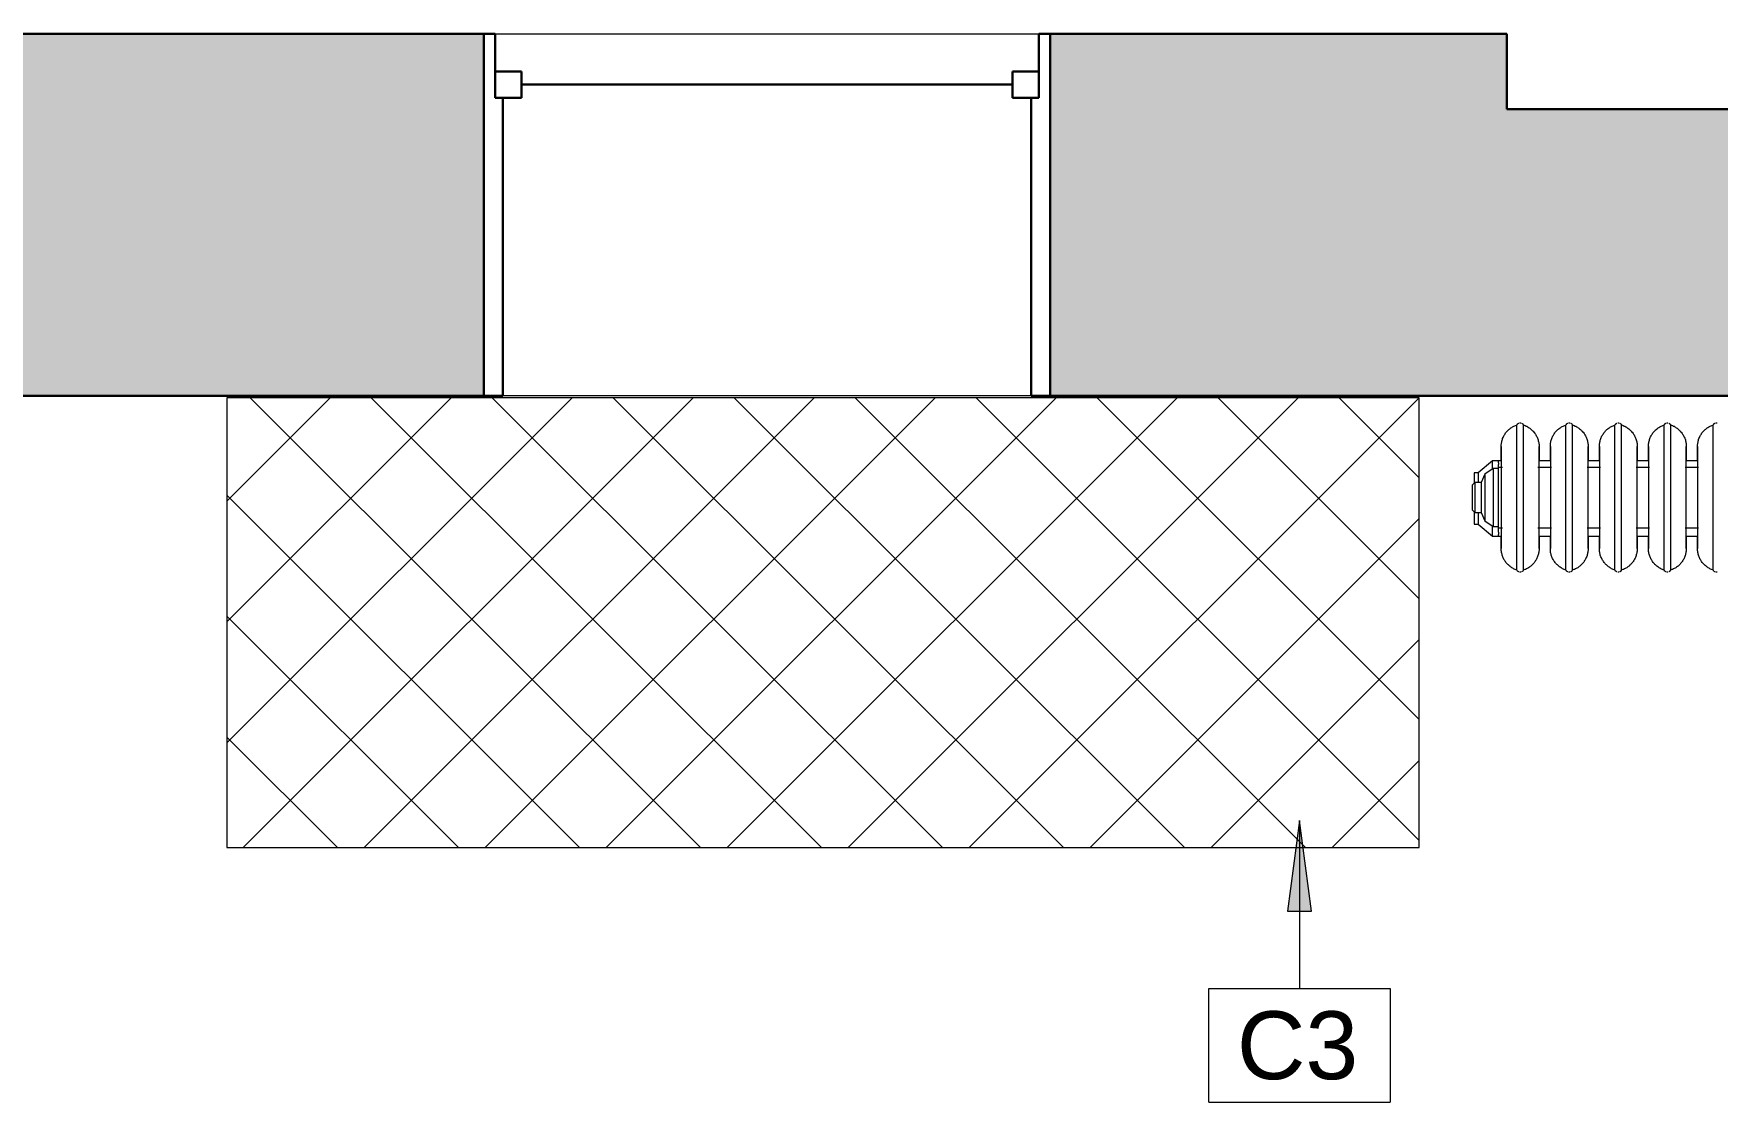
# Model space of a CAD drawing. Header units: inches. Extents: x -1176 to 1474, y -2632 to 978.
# Drawn here: x -969.6 to -858.1, y 743 to 813.9 of the extents above; entities that cross this region are included whole.
import ezdxf

# ---------------------------------------------------------------- set-up
doc = ezdxf.new("R2010")
doc.units = ezdxf.units.IN
doc.header["$MEASUREMENT"] = 0
for name, color, linetype, lineweight in [('A-ANNO-KEYN', 231, 'Continuous', 9), ('A-GENM', 13, 'Continuous', 18), ('A-GLAZ', 151, 'Continuous', 18), ('A-WALL', 113, 'Continuous', 18), ('A-WALL-PATT', 111, 'Continuous', 18), ('Q-CASE', 31, 'Continuous', 9)]:
    doc.layers.add(name, color=color, linetype=linetype, lineweight=lineweight)
doc.styles.add('Arial', font='arial.ttf', dxfattribs={"height": 4.5})

# ---------------------------------------------------------------- blocks, each defined once
blk = doc.blocks.new('Double Hung - side window 4_ X 4_6_-6972798-3rd Floor Construction')
at = {"layer": 'A-GLAZ', "color": 8, "lineweight": 30}
for p, q in [((-18.75, 12), (-18, 12)), ((-18, 7.75), (-18, 12)), ((18, 7.75), (18, 12)), ((18.75, 12), (18, 12)), ((-18, 9.5), (-18, 7.75)), ((-18, 9.5), (-16.25, 9.5)), ((-16.25, 9.5), (-16.25, 7.75)), ((16.25, 9.5), (16.25, 7.75)), ((18, 9.5), (16.25, 9.5)), ((18, 9.5), (18, 7.75)), ((-16.25, 8.625), (16.25, 8.625)), ((-18, 7.75), (-16.25, 7.75)), ((-18, 7.75), (-17.5, 7.75)), ((-17.5, -12), (-17.5, 7.75)), ((18, 7.75), (16.25, 7.75)), ((17.5, 7.75), (18, 7.75)), ((17.5, 7.75), (17.5, -12)), ((-17.5, -12), (-18.75, -12)), ((17.5, -12), (18.75, -12))]:
    blk.add_line(p, q, dxfattribs=at)
blk = doc.blocks.new('Desk68 - Desk-7130907-3rd Floor Construction')
at = {"layer": 'Q-CASE'}
h = blk.add_hatch(dxfattribs=at)
h.set_pattern_fill('FP_19', color=256, style=0, pattern_type=2)
h.set_pattern_definition([(45, (3162.005, -338.728), (-4.006467, 4.006467), []), (135, (3162.005, -338.728), (-4.006467, -4.006467), [])])
h.paths.add_polyline_path([(2284.15, 421.2), (2284.15, 451.01), (2205.18, 451.01), (2205.18, 421.2), (2251.19, 421.2)], flags=0)
for p, q in [((2284.15, 451.01), (2205.18, 451.01)), ((2205.18, 451.01), (2205.18, 421.2)), ((2284.15, 421.2), (2284.15, 451.01)), ((2205.18, 421.2), (2284.15, 421.2))]:
    blk.add_line(p, q, dxfattribs=at)
blk = doc.blocks.new('Cast_Iron_Radiator_8182 - Cast_Iron_Radiator_8182-V35-3rd Floor Construction')
at = {"layer": 'A-GENM', "lineweight": 9}
for p, q in [((-5.94, 4.85), (-5.97, 4.81)), ((-5.97, 1), (-5.97, 4.81)), ((-5.75, 4.93), (-5.79, 4.93)), ((-5.71, 4.93), (-5.75, 4.93)), ((-5.53, 4.81), (-5.56, 4.85)), ((-5.53, 1), (-5.53, 4.81)), ((-2.69, 4.85), (-2.72, 4.81)), ((-2.72, 1), (-2.72, 4.81)), ((-2.5, 4.93), (-2.54, 4.93)), ((-2.46, 4.93), (-2.5, 4.93)), ((-2.28, 4.81), (-2.31, 4.85)), ((-2.28, 1), (-2.28, 4.81)), ((0.56, 4.85), (0.53, 4.81)), ((0.53, 1), (0.53, 4.81)), ((0.75, 4.93), (0.71, 4.93)), ((0.79, 4.93), (0.75, 4.93)), ((0.97, 4.81), (0.94, 4.85)), ((0.97, 1), (0.97, 4.81)), ((3.81, 4.85), (3.78, 4.81)), ((3.78, 1), (3.78, 4.81)), ((4, 4.93), (3.96, 4.93)), ((4.04, 4.93), (4, 4.93)), ((4.22, 4.81), (4.19, 4.85)), ((4.22, 1), (4.22, 4.81)), ((7.06, 4.85), (7.03, 4.81)), ((7.03, 1), (7.03, 4.81)), ((7.25, 4.93), (7.21, 4.93)), ((7.29, 4.93), (7.25, 4.93)), ((-7.58, 2.44), (-8.54, 1.63)), ((-7.18, 2.44), (-7.58, 2.44)), ((-7.58, 1.94), (-7.58, 2.44)), ((-7, 2.44), (-7.18, 2.44)), ((-7.18, 2.29), (-7.18, 2.44)), ((-7.18, 2.3), (-7.18, 2.19)), ((-3.75, 2.44), (-4.5, 2.44)), ((-0.5, 2.44), (-1.25, 2.44)), ((2.75, 2.44), (2, 2.44)), ((6, 2.44), (5.25, 2.44)), ((-8.54, 1.63), (-8.79, 1.63)), ((-8.79, 1.63), (-8.79, 0.98)), ((-8.54, 1.63), (-8.54, 1.03)), ((-8.09, 1.55), (-8.33, 0.99)), ((-7.54, 1.93), (-8.09, 1.55)), ((-8.09, 1.55), (-8.09, -1.55)), ((-7.18, 1.93), (-7.54, 1.93)), ((-7.54, 1.93), (-7.54, -1.93)), ((-7.18, 2.01), (-7.18, 2.19)), ((-6.93, 2), (-7.18, 2)), ((-7.18, -2), (-7.18, 2)), ((-3.68, 2), (-4.57, 2)), ((-0.43, 2), (-1.32, 2)), ((2.82, 2), (1.93, 2)), ((6.07, 2), (5.18, 2)), ((-8.75, 0.99), (-8.93, 0.82)), ((-8.93, 0.82), (-8.93, -0.82)), ((-8.33, 0.99), (-8.75, 0.99)), ((-8.75, 0.99), (-8.75, -0.99)), ((-8.33, 0.99), (-8.33, -0.99)), ((-7, 1), (-7, -1)), ((-5.97, -1), (-5.97, 1)), ((-5.53, -1), (-5.53, 1)), ((-4.5, -1), (-4.5, 1)), ((-3.75, 1), (-3.75, -1)), ((-2.72, -1), (-2.72, 1)), ((-2.28, -1), (-2.28, 1)), ((-1.25, -1), (-1.25, 1)), ((-0.5, 1), (-0.5, -1)), ((0.53, -1), (0.53, 1)), ((0.97, -1), (0.97, 1)), ((2, -1), (2, 1)), ((2.75, 1), (2.75, -1)), ((3.78, -1), (3.78, 1)), ((4.22, -1), (4.22, 1)), ((5.25, -1), (5.25, 1)), ((6, 1), (6, -1)), ((7.03, -1), (7.03, 1)), ((-8.93, -0.82), (-8.75, -0.99)), ((-8.79, -0.96), (-8.79, -1.77)), ((-8.75, -0.99), (-8.33, -0.99)), ((-8.54, -1.01), (-8.54, -1.77)), ((-8.33, -0.99), (-8.09, -1.55)), ((-5.97, -4.81), (-5.97, -1)), ((-5.53, -4.81), (-5.53, -1)), ((-2.72, -4.81), (-2.72, -1)), ((-2.28, -4.81), (-2.28, -1)), ((0.53, -4.81), (0.53, -1)), ((0.97, -4.81), (0.97, -1)), ((3.78, -4.81), (3.78, -1)), ((4.22, -4.81), (4.22, -1)), ((7.03, -4.81), (7.03, -1)), ((-8.79, -1.77), (-8.54, -1.77)), ((-8.54, -1.77), (-7.58, -2.57)), ((-8.09, -1.55), (-7.54, -1.93)), ((-7.58, -2.57), (-7.58, -1.92)), ((-7.54, -1.93), (-7.18, -1.93)), ((-7.18, -2), (-6.93, -2)), ((-7.18, -2.29), (-7.18, -2.02)), ((-4.57, -2), (-3.68, -2)), ((-1.32, -2), (-0.43, -2)), ((1.93, -2), (2.82, -2)), ((5.18, -2), (6.07, -2)), ((-7.58, -2.57), (-7.18, -2.57)), ((-7.18, -2.3), (-7.18, -2.45)), ((-7.18, -2.55), (-7.18, -2.44)), ((-7.18, -2.56), (-7.18, -2.57)), ((-7.18, -2.56), (-7, -2.56)), ((-4.5, -2.56), (-3.75, -2.56)), ((-1.25, -2.56), (-0.5, -2.56)), ((2, -2.56), (2.75, -2.56)), ((5.25, -2.56), (6, -2.56)), ((-5.97, -4.81), (-5.94, -4.85)), ((-5.79, -4.93), (-5.75, -4.93)), ((-5.75, -4.93), (-5.71, -4.93)), ((-5.56, -4.85), (-5.53, -4.81)), ((-2.72, -4.81), (-2.69, -4.85)), ((-2.54, -4.93), (-2.5, -4.93)), ((-2.5, -4.93), (-2.46, -4.93)), ((-2.31, -4.85), (-2.28, -4.81)), ((0.53, -4.81), (0.56, -4.85)), ((0.71, -4.93), (0.75, -4.93)), ((0.75, -4.93), (0.79, -4.93)), ((0.94, -4.85), (0.97, -4.81)), ((3.78, -4.81), (3.81, -4.85)), ((3.96, -4.93), (4, -4.93)), ((4, -4.93), (4.04, -4.93)), ((4.19, -4.85), (4.22, -4.81)), ((7.03, -4.81), (7.06, -4.85)), ((7.21, -4.93), (7.25, -4.93)), ((7.25, -4.93), (7.29, -4.93))]:
    blk.add_line(p, q, dxfattribs=at)
at = {"layer": 'A-GENM', "lineweight": 9, "flags": 128}
for points in [[(-7, 3.52), (-6.99, 3.56), (-6.98, 3.62), (-6.97, 3.68), (-6.96, 3.74), (-6.94, 3.8), (-6.93, 3.85), (-6.91, 3.91), (-6.88, 3.97), (-6.86, 4.02), (-6.83, 4.08), (-6.8, 4.13), (-6.77, 4.18), (-6.74, 4.23), (-6.71, 4.28), (-6.67, 4.33), (-6.63, 4.37), (-6.59, 4.42), (-6.55, 4.46), (-6.5, 4.5), (-6.46, 4.54), (-6.41, 4.58), (-6.36, 4.61), (-6.31, 4.65), (-6.26, 4.68), (-6.21, 4.71), (-6.16, 4.73), (-6.1, 4.76), (-6.05, 4.78), (-5.99, 4.8)], [(-5.94, 4.85), (-5.94, 4.85), (-5.93, 4.86), (-5.93, 4.87), (-5.92, 4.87), (-5.92, 4.88)], [(-5.91, 4.89), (-5.9, 4.89), (-5.9, 4.9), (-5.89, 4.9), (-5.88, 4.9)], [(-5.87, 4.91), (-5.87, 4.92), (-5.86, 4.92), (-5.85, 4.92), (-5.84, 4.92), (-5.84, 4.93)], [(-5.66, 4.93), (-5.65, 4.92), (-5.65, 4.92), (-5.64, 4.92), (-5.63, 4.91), (-5.63, 4.91)], [(-5.61, 4.9), (-5.61, 4.9), (-5.6, 4.9), (-5.6, 4.89), (-5.59, 4.89)], [(-5.58, 4.88), (-5.57, 4.87), (-5.57, 4.87), (-5.57, 4.86), (-5.56, 4.85), (-5.56, 4.85)], [(-5.53, 4.81), (-5.48, 4.79), (-5.42, 4.77), (-5.36, 4.74), (-5.31, 4.72), (-5.26, 4.69), (-5.21, 4.66), (-5.16, 4.62), (-5.11, 4.59), (-5.06, 4.55), (-5.01, 4.51), (-4.97, 4.47), (-4.93, 4.43), (-4.89, 4.39), (-4.85, 4.34), (-4.81, 4.3), (-4.77, 4.25), (-4.74, 4.2), (-4.71, 4.15), (-4.68, 4.1), (-4.65, 4.04), (-4.63, 3.99), (-4.6, 3.93), (-4.58, 3.88), (-4.56, 3.82), (-4.55, 3.76), (-4.53, 3.7), (-4.52, 3.64), (-4.51, 3.58), (-4.5, 3.52)], [(-3.75, 3.52), (-3.74, 3.56), (-3.73, 3.62), (-3.72, 3.68), (-3.71, 3.74), (-3.69, 3.8), (-3.68, 3.85), (-3.66, 3.91), (-3.63, 3.97), (-3.61, 4.02), (-3.58, 4.08), (-3.55, 4.13), (-3.52, 4.18), (-3.49, 4.23), (-3.46, 4.28), (-3.42, 4.33), (-3.38, 4.37), (-3.34, 4.42), (-3.3, 4.46), (-3.25, 4.5), (-3.21, 4.54), (-3.16, 4.58), (-3.11, 4.61), (-3.06, 4.65), (-3.01, 4.68), (-2.96, 4.71), (-2.91, 4.73), (-2.85, 4.76), (-2.8, 4.78), (-2.74, 4.8)], [(-2.69, 4.85), (-2.69, 4.85), (-2.68, 4.86), (-2.68, 4.87), (-2.67, 4.87), (-2.67, 4.88)], [(-2.66, 4.89), (-2.65, 4.89), (-2.65, 4.9), (-2.64, 4.9), (-2.63, 4.9)], [(-2.62, 4.91), (-2.62, 4.92), (-2.61, 4.92), (-2.6, 4.92), (-2.59, 4.92), (-2.59, 4.93)], [(-2.41, 4.93), (-2.4, 4.92), (-2.4, 4.92), (-2.39, 4.92), (-2.38, 4.91), (-2.38, 4.91)], [(-2.36, 4.9), (-2.36, 4.9), (-2.35, 4.9), (-2.35, 4.89), (-2.34, 4.89)], [(-2.33, 4.88), (-2.32, 4.87), (-2.32, 4.87), (-2.32, 4.86), (-2.31, 4.85), (-2.31, 4.85)], [(-2.28, 4.81), (-2.23, 4.79), (-2.17, 4.77), (-2.11, 4.74), (-2.06, 4.72), (-2.01, 4.69), (-1.96, 4.66), (-1.91, 4.62), (-1.86, 4.59), (-1.81, 4.55), (-1.76, 4.51), (-1.72, 4.47), (-1.68, 4.43), (-1.64, 4.39), (-1.6, 4.34), (-1.56, 4.3), (-1.52, 4.25), (-1.49, 4.2), (-1.46, 4.15), (-1.43, 4.1), (-1.4, 4.04), (-1.38, 3.99), (-1.35, 3.93), (-1.33, 3.88), (-1.31, 3.82), (-1.3, 3.76), (-1.28, 3.7), (-1.27, 3.64), (-1.26, 3.58), (-1.25, 3.52)], [(-0.5, 3.52), (-0.49, 3.56), (-0.48, 3.62), (-0.47, 3.68), (-0.46, 3.74), (-0.44, 3.8), (-0.43, 3.85), (-0.41, 3.91), (-0.38, 3.97), (-0.36, 4.02), (-0.33, 4.08), (-0.3, 4.13), (-0.27, 4.18), (-0.24, 4.23), (-0.21, 4.28), (-0.17, 4.33), (-0.13, 4.37), (-0.09, 4.42), (-0.05, 4.46), (0, 4.5), (0.04, 4.54), (0.09, 4.58), (0.14, 4.61), (0.19, 4.65), (0.24, 4.68), (0.29, 4.71), (0.34, 4.73), (0.4, 4.76), (0.45, 4.78), (0.51, 4.8)], [(0.56, 4.85), (0.56, 4.85), (0.57, 4.86), (0.57, 4.87), (0.58, 4.87), (0.58, 4.88)], [(0.59, 4.89), (0.6, 4.89), (0.6, 4.9), (0.61, 4.9), (0.62, 4.9)], [(0.63, 4.91), (0.63, 4.92), (0.64, 4.92), (0.65, 4.92), (0.66, 4.92), (0.66, 4.93)], [(0.84, 4.93), (0.85, 4.92), (0.85, 4.92), (0.86, 4.92), (0.87, 4.91), (0.87, 4.91)], [(0.89, 4.9), (0.89, 4.9), (0.9, 4.9), (0.9, 4.89), (0.91, 4.89)], [(0.92, 4.88), (0.93, 4.87), (0.93, 4.87), (0.93, 4.86), (0.94, 4.85), (0.94, 4.85)], [(0.97, 4.81), (1.02, 4.79), (1.08, 4.77), (1.14, 4.74), (1.19, 4.72), (1.24, 4.69), (1.29, 4.66), (1.34, 4.62), (1.39, 4.59), (1.44, 4.55), (1.49, 4.51), (1.53, 4.47), (1.57, 4.43), (1.61, 4.39), (1.65, 4.34), (1.69, 4.3), (1.73, 4.25), (1.76, 4.2), (1.79, 4.15), (1.82, 4.1), (1.85, 4.04), (1.87, 3.99), (1.9, 3.93), (1.92, 3.88), (1.94, 3.82), (1.95, 3.76), (1.97, 3.7), (1.98, 3.64), (1.99, 3.58), (2, 3.52)], [(2.75, 3.52), (2.76, 3.56), (2.77, 3.62), (2.78, 3.68), (2.79, 3.74), (2.81, 3.8), (2.82, 3.85), (2.84, 3.91), (2.87, 3.97), (2.89, 4.02), (2.92, 4.08), (2.95, 4.13), (2.98, 4.18), (3.01, 4.23), (3.04, 4.28), (3.08, 4.33), (3.12, 4.37), (3.16, 4.42), (3.2, 4.46), (3.25, 4.5), (3.29, 4.54), (3.34, 4.58), (3.39, 4.61), (3.44, 4.65), (3.49, 4.68), (3.54, 4.71), (3.59, 4.73), (3.65, 4.76), (3.7, 4.78), (3.76, 4.8)], [(3.81, 4.85), (3.81, 4.85), (3.82, 4.86), (3.82, 4.87), (3.83, 4.87), (3.83, 4.88)], [(3.84, 4.89), (3.85, 4.89), (3.85, 4.9), (3.86, 4.9), (3.87, 4.9)], [(3.88, 4.91), (3.88, 4.92), (3.89, 4.92), (3.9, 4.92), (3.91, 4.92), (3.91, 4.93)], [(4.09, 4.93), (4.1, 4.92), (4.1, 4.92), (4.11, 4.92), (4.12, 4.91), (4.12, 4.91)], [(4.14, 4.9), (4.14, 4.9), (4.15, 4.9), (4.15, 4.89), (4.16, 4.89)], [(4.17, 4.88), (4.18, 4.87), (4.18, 4.87), (4.18, 4.86), (4.19, 4.85), (4.19, 4.85)], [(4.22, 4.81), (4.27, 4.79), (4.33, 4.77), (4.39, 4.74), (4.44, 4.72), (4.49, 4.69), (4.54, 4.66), (4.59, 4.62), (4.64, 4.59), (4.69, 4.55), (4.74, 4.51), (4.78, 4.47), (4.82, 4.43), (4.86, 4.39), (4.9, 4.34), (4.94, 4.3), (4.98, 4.25), (5.01, 4.2), (5.04, 4.15), (5.07, 4.1), (5.1, 4.04), (5.12, 3.99), (5.15, 3.93), (5.17, 3.88), (5.19, 3.82), (5.2, 3.76), (5.22, 3.7), (5.23, 3.64), (5.24, 3.58), (5.25, 3.52)], [(6, 3.52), (6.01, 3.56), (6.02, 3.62), (6.03, 3.68), (6.04, 3.74), (6.06, 3.8), (6.07, 3.85), (6.09, 3.91), (6.12, 3.97), (6.14, 4.02), (6.17, 4.08), (6.2, 4.13), (6.23, 4.18), (6.26, 4.23), (6.29, 4.28), (6.33, 4.33), (6.37, 4.37), (6.41, 4.42), (6.45, 4.46), (6.5, 4.5), (6.54, 4.54), (6.59, 4.58), (6.64, 4.61), (6.69, 4.65), (6.74, 4.68), (6.79, 4.71), (6.84, 4.73), (6.9, 4.76), (6.95, 4.78), (7.01, 4.8)], [(7.06, 4.85), (7.06, 4.85), (7.07, 4.86), (7.07, 4.87), (7.08, 4.87), (7.08, 4.88)], [(7.09, 4.89), (7.1, 4.89), (7.1, 4.9), (7.11, 4.9), (7.12, 4.9)], [(7.13, 4.91), (7.13, 4.92), (7.14, 4.92), (7.15, 4.92), (7.16, 4.92), (7.16, 4.93)], [(-7, 3.38), (-7, 3.44), (-7, 3.5)], [(-7, 2.44), (-7, 2.5), (-7, 2.57), (-7, 2.64), (-7, 2.71), (-7, 2.77), (-7, 2.84), (-7, 2.9), (-7, 2.95), (-7, 3.01), (-7, 3.06), (-7, 3.1), (-7, 3.15), (-7, 3.18), (-7, 3.22), (-7, 3.25), (-7, 3.28), (-7, 3.31), (-7, 3.33), (-7, 3.35), (-7, 3.36), (-7, 3.37), (-7, 3.38), (-7, 3.38), (-7, 3.38)], [(-7, 3.38), (-7, 3.38), (-7, 3.38), (-7, 3.37), (-7, 3.35), (-7, 3.34), (-7, 3.31), (-7, 3.29), (-7, 3.26), (-7, 3.23), (-7, 3.19), (-7, 3.16), (-7, 3.11), (-7, 3.07), (-7, 3.02), (-7, 2.97), (-7, 2.91), (-7, 2.85), (-7, 2.79), (-7, 2.73), (-7, 2.66), (-7, 2.59), (-7, 2.52), (-7, 2.44), (-7, 2.37), (-7, 2.29), (-7, 2.21), (-7, 2.12), (-7, 2.04), (-7, 1.95), (-7, 1.86), (-7, 1.77), (-7, 1.68), (-7, 1.59), (-7, 1.5), (-7, 1.41), (-7, 1.31), (-7, 1.22), (-7, 1.12), (-7, 1.03), (-7, 1)], [(-4.5, 3.52), (-4.5, 3.47), (-4.5, 3.41), (-4.5, 3.38)], [(-4.5, 3.38), (-4.5, 3.38), (-4.5, 3.38), (-4.5, 3.37), (-4.5, 3.35), (-4.5, 3.34), (-4.5, 3.31), (-4.5, 3.29), (-4.5, 3.26), (-4.5, 3.23), (-4.5, 3.19), (-4.5, 3.16), (-4.5, 3.11), (-4.5, 3.07), (-4.5, 3.02), (-4.5, 2.97), (-4.5, 2.91), (-4.5, 2.85), (-4.5, 2.79), (-4.5, 2.73), (-4.5, 2.66), (-4.5, 2.59), (-4.5, 2.52), (-4.5, 2.44)], [(-4.5, 1), (-4.5, 1.1), (-4.5, 1.19), (-4.5, 1.29), (-4.5, 1.38), (-4.5, 1.47), (-4.5, 1.57), (-4.5, 1.66), (-4.5, 1.75), (-4.5, 1.84), (-4.5, 1.93), (-4.5, 2.02), (-4.5, 2.1), (-4.5, 2.18), (-4.5, 2.27), (-4.5, 2.35), (-4.5, 2.42), (-4.5, 2.5), (-4.5, 2.57), (-4.5, 2.64), (-4.5, 2.71), (-4.5, 2.77), (-4.5, 2.84), (-4.5, 2.9), (-4.5, 2.95), (-4.5, 3.01), (-4.5, 3.06), (-4.5, 3.1), (-4.5, 3.15), (-4.5, 3.18), (-4.5, 3.22), (-4.5, 3.25), (-4.5, 3.28), (-4.5, 3.31), (-4.5, 3.33), (-4.5, 3.35), (-4.5, 3.36), (-4.5, 3.37), (-4.5, 3.38), (-4.5, 3.38), (-4.5, 3.38)], [(-3.75, 3.38), (-3.75, 3.44), (-3.75, 3.5)], [(-3.75, 2.44), (-3.75, 2.5), (-3.75, 2.57), (-3.75, 2.64), (-3.75, 2.71), (-3.75, 2.77), (-3.75, 2.84), (-3.75, 2.9), (-3.75, 2.95), (-3.75, 3.01), (-3.75, 3.06), (-3.75, 3.1), (-3.75, 3.15), (-3.75, 3.18), (-3.75, 3.22), (-3.75, 3.25), (-3.75, 3.28), (-3.75, 3.31), (-3.75, 3.33), (-3.75, 3.35), (-3.75, 3.36), (-3.75, 3.37), (-3.75, 3.38), (-3.75, 3.38), (-3.75, 3.38)], [(-3.75, 3.38), (-3.75, 3.38), (-3.75, 3.38), (-3.75, 3.37), (-3.75, 3.35), (-3.75, 3.34), (-3.75, 3.31), (-3.75, 3.29), (-3.75, 3.26), (-3.75, 3.23), (-3.75, 3.19), (-3.75, 3.16), (-3.75, 3.11), (-3.75, 3.07), (-3.75, 3.02), (-3.75, 2.97), (-3.75, 2.91), (-3.75, 2.85), (-3.75, 2.79), (-3.75, 2.73), (-3.75, 2.66), (-3.75, 2.59), (-3.75, 2.52), (-3.75, 2.44), (-3.75, 2.37), (-3.75, 2.29), (-3.75, 2.21), (-3.75, 2.12), (-3.75, 2.04), (-3.75, 1.95), (-3.75, 1.86), (-3.75, 1.77), (-3.75, 1.68), (-3.75, 1.59), (-3.75, 1.5), (-3.75, 1.41), (-3.75, 1.31), (-3.75, 1.22), (-3.75, 1.12), (-3.75, 1.03), (-3.75, 1)], [(-1.25, 3.52), (-1.25, 3.47), (-1.25, 3.41), (-1.25, 3.38)], [(-1.25, 3.38), (-1.25, 3.38), (-1.25, 3.38), (-1.25, 3.37), (-1.25, 3.35), (-1.25, 3.34), (-1.25, 3.31), (-1.25, 3.29), (-1.25, 3.26), (-1.25, 3.23), (-1.25, 3.19), (-1.25, 3.16), (-1.25, 3.11), (-1.25, 3.07), (-1.25, 3.02), (-1.25, 2.97), (-1.25, 2.91), (-1.25, 2.85), (-1.25, 2.79), (-1.25, 2.73), (-1.25, 2.66), (-1.25, 2.59), (-1.25, 2.52), (-1.25, 2.44)], [(-1.25, 1), (-1.25, 1.1), (-1.25, 1.19), (-1.25, 1.29), (-1.25, 1.38), (-1.25, 1.47), (-1.25, 1.57), (-1.25, 1.66), (-1.25, 1.75), (-1.25, 1.84), (-1.25, 1.93), (-1.25, 2.02), (-1.25, 2.1), (-1.25, 2.18), (-1.25, 2.27), (-1.25, 2.35), (-1.25, 2.42), (-1.25, 2.5), (-1.25, 2.57), (-1.25, 2.64), (-1.25, 2.71), (-1.25, 2.77), (-1.25, 2.84), (-1.25, 2.9), (-1.25, 2.95), (-1.25, 3.01), (-1.25, 3.06), (-1.25, 3.1), (-1.25, 3.15), (-1.25, 3.18), (-1.25, 3.22), (-1.25, 3.25), (-1.25, 3.28), (-1.25, 3.31), (-1.25, 3.33), (-1.25, 3.35), (-1.25, 3.36), (-1.25, 3.37), (-1.25, 3.38), (-1.25, 3.38), (-1.25, 3.38)], [(-0.5, 3.38), (-0.5, 3.44), (-0.5, 3.5)], [(-0.5, 2.44), (-0.5, 2.5), (-0.5, 2.57), (-0.5, 2.64), (-0.5, 2.71), (-0.5, 2.77), (-0.5, 2.84), (-0.5, 2.9), (-0.5, 2.95), (-0.5, 3.01), (-0.5, 3.06), (-0.5, 3.1), (-0.5, 3.15), (-0.5, 3.18), (-0.5, 3.22), (-0.5, 3.25), (-0.5, 3.28), (-0.5, 3.31), (-0.5, 3.33), (-0.5, 3.35), (-0.5, 3.36), (-0.5, 3.37), (-0.5, 3.38), (-0.5, 3.38), (-0.5, 3.38)], [(-0.5, 3.38), (-0.5, 3.38), (-0.5, 3.38), (-0.5, 3.37), (-0.5, 3.35), (-0.5, 3.34), (-0.5, 3.31), (-0.5, 3.29), (-0.5, 3.26), (-0.5, 3.23), (-0.5, 3.19), (-0.5, 3.16), (-0.5, 3.11), (-0.5, 3.07), (-0.5, 3.02), (-0.5, 2.97), (-0.5, 2.91), (-0.5, 2.85), (-0.5, 2.79), (-0.5, 2.73), (-0.5, 2.66), (-0.5, 2.59), (-0.5, 2.52), (-0.5, 2.44), (-0.5, 2.37), (-0.5, 2.29), (-0.5, 2.21), (-0.5, 2.12), (-0.5, 2.04), (-0.5, 1.95), (-0.5, 1.86), (-0.5, 1.77), (-0.5, 1.68), (-0.5, 1.59), (-0.5, 1.5), (-0.5, 1.41), (-0.5, 1.31), (-0.5, 1.22), (-0.5, 1.12), (-0.5, 1.03), (-0.5, 1)], [(2, 3.52), (2, 3.47), (2, 3.41), (2, 3.38)], [(2, 3.38), (2, 3.38), (2, 3.38), (2, 3.37), (2, 3.35), (2, 3.34), (2, 3.31), (2, 3.29), (2, 3.26), (2, 3.23), (2, 3.19), (2, 3.16), (2, 3.11), (2, 3.07), (2, 3.02), (2, 2.97), (2, 2.91), (2, 2.85), (2, 2.79), (2, 2.73), (2, 2.66), (2, 2.59), (2, 2.52), (2, 2.44)], [(2, 1), (2, 1.1), (2, 1.19), (2, 1.29), (2, 1.38), (2, 1.47), (2, 1.57), (2, 1.66), (2, 1.75), (2, 1.84), (2, 1.93), (2, 2.02), (2, 2.1), (2, 2.18), (2, 2.27), (2, 2.35), (2, 2.42), (2, 2.5), (2, 2.57), (2, 2.64), (2, 2.71), (2, 2.77), (2, 2.84), (2, 2.9), (2, 2.95), (2, 3.01), (2, 3.06), (2, 3.1), (2, 3.15), (2, 3.18), (2, 3.22), (2, 3.25), (2, 3.28), (2, 3.31), (2, 3.33), (2, 3.35), (2, 3.36), (2, 3.37), (2, 3.38), (2, 3.38), (2, 3.38)], [(2.75, 3.38), (2.75, 3.44), (2.75, 3.5)], [(2.75, 2.44), (2.75, 2.5), (2.75, 2.57), (2.75, 2.64), (2.75, 2.71), (2.75, 2.77), (2.75, 2.84), (2.75, 2.9), (2.75, 2.95), (2.75, 3.01), (2.75, 3.06), (2.75, 3.1), (2.75, 3.15), (2.75, 3.18), (2.75, 3.22), (2.75, 3.25), (2.75, 3.28), (2.75, 3.31), (2.75, 3.33), (2.75, 3.35), (2.75, 3.36), (2.75, 3.37), (2.75, 3.38), (2.75, 3.38), (2.75, 3.38)], [(2.75, 3.38), (2.75, 3.38), (2.75, 3.38), (2.75, 3.37), (2.75, 3.35), (2.75, 3.34), (2.75, 3.31), (2.75, 3.29), (2.75, 3.26), (2.75, 3.23), (2.75, 3.19), (2.75, 3.16), (2.75, 3.11), (2.75, 3.07), (2.75, 3.02), (2.75, 2.97), (2.75, 2.91), (2.75, 2.85), (2.75, 2.79), (2.75, 2.73), (2.75, 2.66), (2.75, 2.59), (2.75, 2.52), (2.75, 2.44), (2.75, 2.37), (2.75, 2.29), (2.75, 2.21), (2.75, 2.12), (2.75, 2.04), (2.75, 1.95), (2.75, 1.86), (2.75, 1.77), (2.75, 1.68), (2.75, 1.59), (2.75, 1.5), (2.75, 1.41), (2.75, 1.31), (2.75, 1.22), (2.75, 1.12), (2.75, 1.03), (2.75, 1)], [(5.25, 3.52), (5.25, 3.47), (5.25, 3.41), (5.25, 3.38)], [(5.25, 3.38), (5.25, 3.38), (5.25, 3.38), (5.25, 3.37), (5.25, 3.35), (5.25, 3.34), (5.25, 3.31), (5.25, 3.29), (5.25, 3.26), (5.25, 3.23), (5.25, 3.19), (5.25, 3.16), (5.25, 3.11), (5.25, 3.07), (5.25, 3.02), (5.25, 2.97), (5.25, 2.91), (5.25, 2.85), (5.25, 2.79), (5.25, 2.73), (5.25, 2.66), (5.25, 2.59), (5.25, 2.52), (5.25, 2.44)], [(5.25, 1), (5.25, 1.1), (5.25, 1.19), (5.25, 1.29), (5.25, 1.38), (5.25, 1.47), (5.25, 1.57), (5.25, 1.66), (5.25, 1.75), (5.25, 1.84), (5.25, 1.93), (5.25, 2.02), (5.25, 2.1), (5.25, 2.18), (5.25, 2.27), (5.25, 2.35), (5.25, 2.42), (5.25, 2.5), (5.25, 2.57), (5.25, 2.64), (5.25, 2.71), (5.25, 2.77), (5.25, 2.84), (5.25, 2.9), (5.25, 2.95), (5.25, 3.01), (5.25, 3.06), (5.25, 3.1), (5.25, 3.15), (5.25, 3.18), (5.25, 3.22), (5.25, 3.25), (5.25, 3.28), (5.25, 3.31), (5.25, 3.33), (5.25, 3.35), (5.25, 3.36), (5.25, 3.37), (5.25, 3.38), (5.25, 3.38), (5.25, 3.38)], [(6, 3.38), (6, 3.44), (6, 3.5)], [(6, 2.44), (6, 2.5), (6, 2.57), (6, 2.64), (6, 2.71), (6, 2.77), (6, 2.84), (6, 2.9), (6, 2.95), (6, 3.01), (6, 3.06), (6, 3.1), (6, 3.15), (6, 3.18), (6, 3.22), (6, 3.25), (6, 3.28), (6, 3.31), (6, 3.33), (6, 3.35), (6, 3.36), (6, 3.37), (6, 3.38), (6, 3.38), (6, 3.38)], [(6, 3.38), (6, 3.38), (6, 3.38), (6, 3.37), (6, 3.35), (6, 3.34), (6, 3.31), (6, 3.29), (6, 3.26), (6, 3.23), (6, 3.19), (6, 3.16), (6, 3.11), (6, 3.07), (6, 3.02), (6, 2.97), (6, 2.91), (6, 2.85), (6, 2.79), (6, 2.73), (6, 2.66), (6, 2.59), (6, 2.52), (6, 2.44), (6, 2.37), (6, 2.29), (6, 2.21), (6, 2.12), (6, 2.04), (6, 1.95), (6, 1.86), (6, 1.77), (6, 1.68), (6, 1.59), (6, 1.5), (6, 1.41), (6, 1.31), (6, 1.22), (6, 1.12), (6, 1.03), (6, 1)], [(-7, -1), (-7, -1.1), (-7, -1.19), (-7, -1.29), (-7, -1.38), (-7, -1.47), (-7, -1.57), (-7, -1.66), (-7, -1.75), (-7, -1.84), (-7, -1.93), (-7, -2.02), (-7, -2.1), (-7, -2.18), (-7, -2.27), (-7, -2.35), (-7, -2.42), (-7, -2.5), (-7, -2.57), (-7, -2.64), (-7, -2.71), (-7, -2.77), (-7, -2.84), (-7, -2.9), (-7, -2.95), (-7, -3.01), (-7, -3.06), (-7, -3.1), (-7, -3.15), (-7, -3.18), (-7, -3.22), (-7, -3.25), (-7, -3.28), (-7, -3.31), (-7, -3.33), (-7, -3.35), (-7, -3.36), (-7, -3.37), (-7, -3.38), (-7, -3.38), (-7, -3.38)], [(-4.5, -3.38), (-4.5, -3.38), (-4.5, -3.38), (-4.5, -3.37), (-4.5, -3.35), (-4.5, -3.34), (-4.5, -3.31), (-4.5, -3.29), (-4.5, -3.26), (-4.5, -3.23), (-4.5, -3.19), (-4.5, -3.16), (-4.5, -3.11), (-4.5, -3.07), (-4.5, -3.02), (-4.5, -2.97), (-4.5, -2.91), (-4.5, -2.85), (-4.5, -2.79), (-4.5, -2.73), (-4.5, -2.66), (-4.5, -2.59), (-4.5, -2.52), (-4.5, -2.44), (-4.5, -2.37), (-4.5, -2.29), (-4.5, -2.21), (-4.5, -2.12), (-4.5, -2.04), (-4.5, -1.95), (-4.5, -1.86), (-4.5, -1.77), (-4.5, -1.68), (-4.5, -1.59), (-4.5, -1.5), (-4.5, -1.41), (-4.5, -1.31), (-4.5, -1.22), (-4.5, -1.12), (-4.5, -1.03), (-4.5, -1)], [(-3.75, -1), (-3.75, -1.1), (-3.75, -1.19), (-3.75, -1.29), (-3.75, -1.38), (-3.75, -1.47), (-3.75, -1.57), (-3.75, -1.66), (-3.75, -1.75), (-3.75, -1.84), (-3.75, -1.93), (-3.75, -2.02), (-3.75, -2.1), (-3.75, -2.18), (-3.75, -2.27), (-3.75, -2.35), (-3.75, -2.42), (-3.75, -2.5), (-3.75, -2.57), (-3.75, -2.64), (-3.75, -2.71), (-3.75, -2.77), (-3.75, -2.84), (-3.75, -2.9), (-3.75, -2.95), (-3.75, -3.01), (-3.75, -3.06), (-3.75, -3.1), (-3.75, -3.15), (-3.75, -3.18), (-3.75, -3.22), (-3.75, -3.25), (-3.75, -3.28), (-3.75, -3.31), (-3.75, -3.33), (-3.75, -3.35), (-3.75, -3.36), (-3.75, -3.37), (-3.75, -3.38), (-3.75, -3.38), (-3.75, -3.38)], [(-1.25, -3.38), (-1.25, -3.38), (-1.25, -3.38), (-1.25, -3.37), (-1.25, -3.35), (-1.25, -3.34), (-1.25, -3.31), (-1.25, -3.29), (-1.25, -3.26), (-1.25, -3.23), (-1.25, -3.19), (-1.25, -3.16), (-1.25, -3.11), (-1.25, -3.07), (-1.25, -3.02), (-1.25, -2.97), (-1.25, -2.91), (-1.25, -2.85), (-1.25, -2.79), (-1.25, -2.73), (-1.25, -2.66), (-1.25, -2.59), (-1.25, -2.52), (-1.25, -2.44), (-1.25, -2.37), (-1.25, -2.29), (-1.25, -2.21), (-1.25, -2.12), (-1.25, -2.04), (-1.25, -1.95), (-1.25, -1.86), (-1.25, -1.77), (-1.25, -1.68), (-1.25, -1.59), (-1.25, -1.5), (-1.25, -1.41), (-1.25, -1.31), (-1.25, -1.22), (-1.25, -1.12), (-1.25, -1.03), (-1.25, -1)], [(-0.5, -1), (-0.5, -1.1), (-0.5, -1.19), (-0.5, -1.29), (-0.5, -1.38), (-0.5, -1.47), (-0.5, -1.57), (-0.5, -1.66), (-0.5, -1.75), (-0.5, -1.84), (-0.5, -1.93), (-0.5, -2.02), (-0.5, -2.1), (-0.5, -2.18), (-0.5, -2.27), (-0.5, -2.35), (-0.5, -2.42), (-0.5, -2.5), (-0.5, -2.57), (-0.5, -2.64), (-0.5, -2.71), (-0.5, -2.77), (-0.5, -2.84), (-0.5, -2.9), (-0.5, -2.95), (-0.5, -3.01), (-0.5, -3.06), (-0.5, -3.1), (-0.5, -3.15), (-0.5, -3.18), (-0.5, -3.22), (-0.5, -3.25), (-0.5, -3.28), (-0.5, -3.31), (-0.5, -3.33), (-0.5, -3.35), (-0.5, -3.36), (-0.5, -3.37), (-0.5, -3.38), (-0.5, -3.38), (-0.5, -3.38)], [(2, -3.38), (2, -3.38), (2, -3.38), (2, -3.37), (2, -3.35), (2, -3.34), (2, -3.31), (2, -3.29), (2, -3.26), (2, -3.23), (2, -3.19), (2, -3.16), (2, -3.11), (2, -3.07), (2, -3.02), (2, -2.97), (2, -2.91), (2, -2.85), (2, -2.79), (2, -2.73), (2, -2.66), (2, -2.59), (2, -2.52), (2, -2.44), (2, -2.37), (2, -2.29), (2, -2.21), (2, -2.12), (2, -2.04), (2, -1.95), (2, -1.86), (2, -1.77), (2, -1.68), (2, -1.59), (2, -1.5), (2, -1.41), (2, -1.31), (2, -1.22), (2, -1.12), (2, -1.03), (2, -1)], [(2.75, -1), (2.75, -1.1), (2.75, -1.19), (2.75, -1.29), (2.75, -1.38), (2.75, -1.47), (2.75, -1.57), (2.75, -1.66), (2.75, -1.75), (2.75, -1.84), (2.75, -1.93), (2.75, -2.02), (2.75, -2.1), (2.75, -2.18), (2.75, -2.27), (2.75, -2.35), (2.75, -2.42), (2.75, -2.5), (2.75, -2.57), (2.75, -2.64), (2.75, -2.71), (2.75, -2.77), (2.75, -2.84), (2.75, -2.9), (2.75, -2.95), (2.75, -3.01), (2.75, -3.06), (2.75, -3.1), (2.75, -3.15), (2.75, -3.18), (2.75, -3.22), (2.75, -3.25), (2.75, -3.28), (2.75, -3.31), (2.75, -3.33), (2.75, -3.35), (2.75, -3.36), (2.75, -3.37), (2.75, -3.38), (2.75, -3.38), (2.75, -3.38)], [(5.25, -3.38), (5.25, -3.38), (5.25, -3.38), (5.25, -3.37), (5.25, -3.35), (5.25, -3.34), (5.25, -3.31), (5.25, -3.29), (5.25, -3.26), (5.25, -3.23), (5.25, -3.19), (5.25, -3.16), (5.25, -3.11), (5.25, -3.07), (5.25, -3.02), (5.25, -2.97), (5.25, -2.91), (5.25, -2.85), (5.25, -2.79), (5.25, -2.73), (5.25, -2.66), (5.25, -2.59), (5.25, -2.52), (5.25, -2.44), (5.25, -2.37), (5.25, -2.29), (5.25, -2.21), (5.25, -2.12), (5.25, -2.04), (5.25, -1.95), (5.25, -1.86), (5.25, -1.77), (5.25, -1.68), (5.25, -1.59), (5.25, -1.5), (5.25, -1.41), (5.25, -1.31), (5.25, -1.22), (5.25, -1.12), (5.25, -1.03), (5.25, -1)], [(6, -1), (6, -1.1), (6, -1.19), (6, -1.29), (6, -1.38), (6, -1.47), (6, -1.57), (6, -1.66), (6, -1.75), (6, -1.84), (6, -1.93), (6, -2.02), (6, -2.1), (6, -2.18), (6, -2.27), (6, -2.35), (6, -2.42), (6, -2.5), (6, -2.57), (6, -2.64), (6, -2.71), (6, -2.77), (6, -2.84), (6, -2.9), (6, -2.95), (6, -3.01), (6, -3.06), (6, -3.1), (6, -3.15), (6, -3.18), (6, -3.22), (6, -3.25), (6, -3.28), (6, -3.31), (6, -3.33), (6, -3.35), (6, -3.36), (6, -3.37), (6, -3.38), (6, -3.38), (6, -3.38)], [(-7, -3.38), (-7, -3.38), (-7, -3.38), (-7, -3.37), (-7, -3.35), (-7, -3.34), (-7, -3.31), (-7, -3.29), (-7, -3.26), (-7, -3.23), (-7, -3.19), (-7, -3.16), (-7, -3.11), (-7, -3.07), (-7, -3.02), (-7, -2.97), (-7, -2.91), (-7, -2.85), (-7, -2.79), (-7, -2.73), (-7, -2.66), (-7, -2.59), (-7, -2.56)], [(-4.5, -2.57), (-4.5, -2.64), (-4.5, -2.71), (-4.5, -2.77), (-4.5, -2.84), (-4.5, -2.9), (-4.5, -2.95), (-4.5, -3.01), (-4.5, -3.06), (-4.5, -3.1), (-4.5, -3.15), (-4.5, -3.18), (-4.5, -3.22), (-4.5, -3.25), (-4.5, -3.28), (-4.5, -3.31), (-4.5, -3.33), (-4.5, -3.35), (-4.5, -3.36), (-4.5, -3.37), (-4.5, -3.38), (-4.5, -3.38), (-4.5, -3.38)], [(-3.75, -3.38), (-3.75, -3.38), (-3.75, -3.38), (-3.75, -3.37), (-3.75, -3.35), (-3.75, -3.34), (-3.75, -3.31), (-3.75, -3.29), (-3.75, -3.26), (-3.75, -3.23), (-3.75, -3.19), (-3.75, -3.16), (-3.75, -3.11), (-3.75, -3.07), (-3.75, -3.02), (-3.75, -2.97), (-3.75, -2.91), (-3.75, -2.85), (-3.75, -2.79), (-3.75, -2.73), (-3.75, -2.66), (-3.75, -2.59), (-3.75, -2.56)], [(-1.25, -2.57), (-1.25, -2.64), (-1.25, -2.71), (-1.25, -2.77), (-1.25, -2.84), (-1.25, -2.9), (-1.25, -2.95), (-1.25, -3.01), (-1.25, -3.06), (-1.25, -3.1), (-1.25, -3.15), (-1.25, -3.18), (-1.25, -3.22), (-1.25, -3.25), (-1.25, -3.28), (-1.25, -3.31), (-1.25, -3.33), (-1.25, -3.35), (-1.25, -3.36), (-1.25, -3.37), (-1.25, -3.38), (-1.25, -3.38), (-1.25, -3.38)], [(-0.5, -3.38), (-0.5, -3.38), (-0.5, -3.38), (-0.5, -3.37), (-0.5, -3.35), (-0.5, -3.34), (-0.5, -3.31), (-0.5, -3.29), (-0.5, -3.26), (-0.5, -3.23), (-0.5, -3.19), (-0.5, -3.16), (-0.5, -3.11), (-0.5, -3.07), (-0.5, -3.02), (-0.5, -2.97), (-0.5, -2.91), (-0.5, -2.85), (-0.5, -2.79), (-0.5, -2.73), (-0.5, -2.66), (-0.5, -2.59), (-0.5, -2.56)], [(2, -2.57), (2, -2.64), (2, -2.71), (2, -2.77), (2, -2.84), (2, -2.9), (2, -2.95), (2, -3.01), (2, -3.06), (2, -3.1), (2, -3.15), (2, -3.18), (2, -3.22), (2, -3.25), (2, -3.28), (2, -3.31), (2, -3.33), (2, -3.35), (2, -3.36), (2, -3.37), (2, -3.38), (2, -3.38), (2, -3.38)], [(2.75, -3.38), (2.75, -3.38), (2.75, -3.38), (2.75, -3.37), (2.75, -3.35), (2.75, -3.34), (2.75, -3.31), (2.75, -3.29), (2.75, -3.26), (2.75, -3.23), (2.75, -3.19), (2.75, -3.16), (2.75, -3.11), (2.75, -3.07), (2.75, -3.02), (2.75, -2.97), (2.75, -2.91), (2.75, -2.85), (2.75, -2.79), (2.75, -2.73), (2.75, -2.66), (2.75, -2.59), (2.75, -2.56)], [(5.25, -2.57), (5.25, -2.64), (5.25, -2.71), (5.25, -2.77), (5.25, -2.84), (5.25, -2.9), (5.25, -2.95), (5.25, -3.01), (5.25, -3.06), (5.25, -3.1), (5.25, -3.15), (5.25, -3.18), (5.25, -3.22), (5.25, -3.25), (5.25, -3.28), (5.25, -3.31), (5.25, -3.33), (5.25, -3.35), (5.25, -3.36), (5.25, -3.37), (5.25, -3.38), (5.25, -3.38), (5.25, -3.38)], [(6, -3.38), (6, -3.38), (6, -3.38), (6, -3.37), (6, -3.35), (6, -3.34), (6, -3.31), (6, -3.29), (6, -3.26), (6, -3.23), (6, -3.19), (6, -3.16), (6, -3.11), (6, -3.07), (6, -3.02), (6, -2.97), (6, -2.91), (6, -2.85), (6, -2.79), (6, -2.73), (6, -2.66), (6, -2.59), (6, -2.56)], [(-5.97, -4.81), (-6.02, -4.79), (-6.08, -4.77), (-6.14, -4.74), (-6.19, -4.72), (-6.24, -4.69), (-6.29, -4.66), (-6.34, -4.62), (-6.39, -4.59), (-6.44, -4.55), (-6.49, -4.51), (-6.53, -4.47), (-6.57, -4.43), (-6.61, -4.39), (-6.65, -4.34), (-6.69, -4.3), (-6.73, -4.25), (-6.76, -4.2), (-6.79, -4.15), (-6.82, -4.1), (-6.85, -4.04), (-6.87, -3.99), (-6.9, -3.93), (-6.92, -3.88), (-6.94, -3.82), (-6.95, -3.76), (-6.97, -3.7), (-6.98, -3.64), (-6.99, -3.58), (-7, -3.52), (-7, -3.47), (-7, -3.41), (-7, -3.38)], [(-4.5, -3.38), (-4.5, -3.44), (-4.5, -3.5), (-4.51, -3.56), (-4.52, -3.62), (-4.53, -3.68), (-4.54, -3.74), (-4.56, -3.8), (-4.57, -3.85), (-4.59, -3.91), (-4.62, -3.97), (-4.64, -4.02), (-4.67, -4.08), (-4.7, -4.13), (-4.73, -4.18), (-4.76, -4.23), (-4.79, -4.28), (-4.83, -4.33), (-4.87, -4.37), (-4.91, -4.42), (-4.95, -4.46), (-5, -4.5), (-5.04, -4.54), (-5.09, -4.58), (-5.14, -4.61), (-5.19, -4.65), (-5.24, -4.68), (-5.29, -4.71), (-5.34, -4.73), (-5.4, -4.76), (-5.45, -4.78), (-5.51, -4.8)], [(-2.72, -4.81), (-2.77, -4.79), (-2.83, -4.77), (-2.89, -4.74), (-2.94, -4.72), (-2.99, -4.69), (-3.04, -4.66), (-3.09, -4.62), (-3.14, -4.59), (-3.19, -4.55), (-3.24, -4.51), (-3.28, -4.47), (-3.32, -4.43), (-3.36, -4.39), (-3.4, -4.34), (-3.44, -4.3), (-3.48, -4.25), (-3.51, -4.2), (-3.54, -4.15), (-3.57, -4.1), (-3.6, -4.04), (-3.62, -3.99), (-3.65, -3.93), (-3.67, -3.88), (-3.69, -3.82), (-3.7, -3.76), (-3.72, -3.7), (-3.73, -3.64), (-3.74, -3.58), (-3.75, -3.52), (-3.75, -3.47), (-3.75, -3.41), (-3.75, -3.38)], [(-1.25, -3.38), (-1.25, -3.44), (-1.25, -3.5), (-1.26, -3.56), (-1.27, -3.62), (-1.28, -3.68), (-1.29, -3.74), (-1.31, -3.8), (-1.32, -3.85), (-1.34, -3.91), (-1.37, -3.97), (-1.39, -4.02), (-1.42, -4.08), (-1.45, -4.13), (-1.48, -4.18), (-1.51, -4.23), (-1.54, -4.28), (-1.58, -4.33), (-1.62, -4.37), (-1.66, -4.42), (-1.7, -4.46), (-1.75, -4.5), (-1.79, -4.54), (-1.84, -4.58), (-1.89, -4.61), (-1.94, -4.65), (-1.99, -4.68), (-2.04, -4.71), (-2.09, -4.73), (-2.15, -4.76), (-2.2, -4.78), (-2.26, -4.8)], [(0.53, -4.81), (0.48, -4.79), (0.42, -4.77), (0.36, -4.74), (0.31, -4.72), (0.26, -4.69), (0.21, -4.66), (0.16, -4.62), (0.11, -4.59), (0.06, -4.55), (0.01, -4.51), (-0.03, -4.47), (-0.07, -4.43), (-0.11, -4.39), (-0.15, -4.34), (-0.19, -4.3), (-0.23, -4.25), (-0.26, -4.2), (-0.29, -4.15), (-0.32, -4.1), (-0.35, -4.04), (-0.37, -3.99), (-0.4, -3.93), (-0.42, -3.88), (-0.44, -3.82), (-0.45, -3.76), (-0.47, -3.7), (-0.48, -3.64), (-0.49, -3.58), (-0.5, -3.52), (-0.5, -3.47), (-0.5, -3.41), (-0.5, -3.38)], [(2, -3.38), (2, -3.44), (2, -3.5), (1.99, -3.56), (1.98, -3.62), (1.97, -3.68), (1.96, -3.74), (1.94, -3.8), (1.93, -3.85), (1.91, -3.91), (1.88, -3.97), (1.86, -4.02), (1.83, -4.08), (1.8, -4.13), (1.77, -4.18), (1.74, -4.23), (1.71, -4.28), (1.67, -4.33), (1.63, -4.37), (1.59, -4.42), (1.55, -4.46), (1.5, -4.5), (1.46, -4.54), (1.41, -4.58), (1.36, -4.61), (1.31, -4.65), (1.26, -4.68), (1.21, -4.71), (1.16, -4.73), (1.1, -4.76), (1.05, -4.78), (0.99, -4.8)], [(3.78, -4.81), (3.73, -4.79), (3.67, -4.77), (3.61, -4.74), (3.56, -4.72), (3.51, -4.69), (3.46, -4.66), (3.41, -4.62), (3.36, -4.59), (3.31, -4.55), (3.26, -4.51), (3.22, -4.47), (3.18, -4.43), (3.14, -4.39), (3.1, -4.34), (3.06, -4.3), (3.02, -4.25), (2.99, -4.2), (2.96, -4.15), (2.93, -4.1), (2.9, -4.04), (2.88, -3.99), (2.85, -3.93), (2.83, -3.88), (2.81, -3.82), (2.8, -3.76), (2.78, -3.7), (2.77, -3.64), (2.76, -3.58), (2.75, -3.52), (2.75, -3.47), (2.75, -3.41), (2.75, -3.38)], [(5.25, -3.38), (5.25, -3.44), (5.25, -3.5), (5.24, -3.56), (5.23, -3.62), (5.22, -3.68), (5.21, -3.74), (5.19, -3.8), (5.18, -3.85), (5.16, -3.91), (5.13, -3.97), (5.11, -4.02), (5.08, -4.08), (5.05, -4.13), (5.02, -4.18), (4.99, -4.23), (4.96, -4.28), (4.92, -4.33), (4.88, -4.37), (4.84, -4.42), (4.8, -4.46), (4.75, -4.5), (4.71, -4.54), (4.66, -4.58), (4.61, -4.61), (4.56, -4.65), (4.51, -4.68), (4.46, -4.71), (4.41, -4.73), (4.35, -4.76), (4.3, -4.78), (4.24, -4.8)], [(7.03, -4.81), (6.98, -4.79), (6.92, -4.77), (6.86, -4.74), (6.81, -4.72), (6.76, -4.69), (6.71, -4.66), (6.66, -4.62), (6.61, -4.59), (6.56, -4.55), (6.51, -4.51), (6.47, -4.47), (6.43, -4.43), (6.39, -4.39), (6.35, -4.34), (6.31, -4.3), (6.27, -4.25), (6.24, -4.2), (6.21, -4.15), (6.18, -4.1), (6.15, -4.04), (6.13, -3.99), (6.1, -3.93), (6.08, -3.88), (6.06, -3.82), (6.05, -3.76), (6.03, -3.7), (6.02, -3.64), (6.01, -3.58), (6, -3.52), (6, -3.47), (6, -3.41), (6, -3.38)], [(-5.92, -4.88), (-5.93, -4.87), (-5.93, -4.87), (-5.93, -4.86), (-5.94, -4.85), (-5.94, -4.85)], [(-5.89, -4.9), (-5.89, -4.9), (-5.9, -4.9), (-5.9, -4.89), (-5.91, -4.89)], [(-5.84, -4.93), (-5.85, -4.92), (-5.85, -4.92), (-5.86, -4.92), (-5.87, -4.91), (-5.87, -4.91)], [(-5.63, -4.91), (-5.63, -4.92), (-5.64, -4.92), (-5.65, -4.92), (-5.66, -4.92), (-5.66, -4.93)], [(-5.59, -4.89), (-5.6, -4.89), (-5.6, -4.9), (-5.61, -4.9), (-5.62, -4.9)], [(-5.56, -4.85), (-5.56, -4.85), (-5.57, -4.86), (-5.57, -4.87), (-5.58, -4.87), (-5.58, -4.88)], [(-2.67, -4.88), (-2.68, -4.87), (-2.68, -4.87), (-2.68, -4.86), (-2.69, -4.85), (-2.69, -4.85)], [(-2.64, -4.9), (-2.64, -4.9), (-2.65, -4.9), (-2.65, -4.89), (-2.66, -4.89)], [(-2.59, -4.93), (-2.6, -4.92), (-2.6, -4.92), (-2.61, -4.92), (-2.62, -4.91), (-2.62, -4.91)], [(-2.38, -4.91), (-2.38, -4.92), (-2.39, -4.92), (-2.4, -4.92), (-2.41, -4.92), (-2.41, -4.93)], [(-2.34, -4.89), (-2.35, -4.89), (-2.35, -4.9), (-2.36, -4.9), (-2.37, -4.9)], [(-2.31, -4.85), (-2.31, -4.85), (-2.32, -4.86), (-2.32, -4.87), (-2.33, -4.87), (-2.33, -4.88)], [(0.58, -4.88), (0.57, -4.87), (0.57, -4.87), (0.57, -4.86), (0.56, -4.85), (0.56, -4.85)], [(0.61, -4.9), (0.61, -4.9), (0.6, -4.9), (0.6, -4.89), (0.59, -4.89)], [(0.66, -4.93), (0.65, -4.92), (0.65, -4.92), (0.64, -4.92), (0.63, -4.91), (0.63, -4.91)], [(0.87, -4.91), (0.87, -4.92), (0.86, -4.92), (0.85, -4.92), (0.84, -4.92), (0.84, -4.93)], [(0.91, -4.89), (0.9, -4.89), (0.9, -4.9), (0.89, -4.9), (0.88, -4.9)], [(0.94, -4.85), (0.94, -4.85), (0.93, -4.86), (0.93, -4.87), (0.92, -4.87), (0.92, -4.88)], [(3.83, -4.88), (3.82, -4.87), (3.82, -4.87), (3.82, -4.86), (3.81, -4.85), (3.81, -4.85)], [(3.86, -4.9), (3.86, -4.9), (3.85, -4.9), (3.85, -4.89), (3.84, -4.89)], [(3.91, -4.93), (3.9, -4.92), (3.9, -4.92), (3.89, -4.92), (3.88, -4.91), (3.88, -4.91)], [(4.12, -4.91), (4.12, -4.92), (4.11, -4.92), (4.1, -4.92), (4.09, -4.92), (4.09, -4.93)], [(4.16, -4.89), (4.15, -4.89), (4.15, -4.9), (4.14, -4.9), (4.13, -4.9)], [(4.19, -4.85), (4.19, -4.85), (4.18, -4.86), (4.18, -4.87), (4.17, -4.87), (4.17, -4.88)], [(7.08, -4.88), (7.07, -4.87), (7.07, -4.87), (7.07, -4.86), (7.06, -4.85), (7.06, -4.85)], [(7.11, -4.9), (7.11, -4.9), (7.1, -4.9), (7.1, -4.89), (7.09, -4.89)], [(7.16, -4.93), (7.15, -4.92), (7.15, -4.92), (7.14, -4.92), (7.13, -4.91), (7.13, -4.91)]]:
    blk.add_lwpolyline(points, dxfattribs=at)
blk = doc.blocks.new('Keynote Tag - Keynote Number - Boxed-135510-3rd Floor Construction')
at = {"layer": 'A-ANNO-KEYN'}
for p, q in [((-0.125, -0.0792), (-0.125, 0.0781)), ((-0.125, 0.0781), (0.125, 0.0781)), ((0.125, 0.0781), (0.125, -0.0792)), ((-0.125, -0.0792), (0.125, -0.0792))]:
    blk.add_line(p, q, dxfattribs=at)

msp = doc.modelspace()

# ---------------------------------------------------------------- hatches: boundary and pattern name
at = {"layer": 'A-ANNO-KEYN'}
msp.add_hatch(color=256, dxfattribs=at).paths.add_polyline_path([(-885.79, 761.72), (-886.58, 755.72), (-885, 755.72)], flags=0)
at = {"layer": 'A-WALL-PATT', "lineweight": 9}
h = msp.add_hatch(color=7, dxfattribs=at)
h.paths.add_polyline_path([(-1035.06, 789.87), (-939.81, 789.87), (-939.81, 813.87), (-1035.06, 813.87), (-1035.06, 809.68)], flags=0)
h.paths.add_polyline_path([(-872.06, 789.87), (-872.06, 813.87), (-902.31, 813.87), (-902.31, 789.87), (-873.43, 789.87)], flags=0)
h = msp.add_hatch(color=7, dxfattribs=at)
h.paths.add_polyline_path([(-761.29, 789.87), (-732.06, 789.87), (-732.06, 808.87), (-786.07, 808.87), (-786.07, 789.87)], flags=0)
h.paths.add_polyline_path([(-868.76, 789.87), (-823.57, 789.87), (-823.57, 808.87), (-872.06, 808.87), (-872.06, 789.87)], flags=0)

# ---------------------------------------------------------------- linework, layer by layer
at = {"layer": 'A-ANNO-KEYN'}
for p, q in [((-885.79, 761.72), (-886.58, 755.72)), ((-885, 755.72), (-885.79, 761.72)), ((-885.79, 761.72), (-885.79, 753.58)), ((-886.58, 755.72), (-885, 755.72)), ((-885.79, 753.58), (-885.79, 750.6))]:
    msp.add_line(p, q, dxfattribs=at)
at = {"layer": 'A-WALL', "color": 8, "lineweight": 30}
for p, q in [((-1041.06, 813.87), (-939.81, 813.87)), ((-939.81, 789.87), (-939.81, 813.87)), ((-872.06, 813.87), (-902.31, 813.87)), ((-902.31, 813.87), (-902.31, 789.87)), ((-872.06, 808.87), (-872.06, 813.87)), ((-823.57, 808.87), (-872.06, 808.87)), ((-1004.06, 789.87), (-939.81, 789.87)), ((-902.31, 789.87), (-823.57, 789.87))]:
    msp.add_line(p, q, dxfattribs=at)
at = {"layer": 'A-WALL', "lineweight": 9}
for p, q in [((-939.81, 813.87), (-902.31, 813.87)), ((-902.31, 789.87), (-939.81, 789.87))]:
    msp.add_line(p, q, dxfattribs=at)

# ---------------------------------------------------------------- block references
at = {"layer": 'A-ANNO-KEYN', "xscale": 47.99999999999997, "yscale": 47.99999999999997, "zscale": 47.99999999999997}
msp.add_blockref('Keynote Tag - Keynote Number - Boxed-135510-3rd Floor Construction', (-885.79, 746.85), dxfattribs=at)
at = {"layer": 'A-GENM', "lineweight": 9}
msp.add_blockref('Cast_Iron_Radiator_8182 - Cast_Iron_Radiator_8182-V35-3rd Floor Construction', (-865.43, 783.13), dxfattribs=at)
at = {"layer": 'A-GLAZ'}
msp.add_blockref('Double Hung - side window 4_ X 4_6_-6972798-3rd Floor Construction', (-921.06, 801.87), dxfattribs=at)
at = {"layer": 'Q-CASE'}
msp.add_blockref('Desk68 - Desk-7130907-3rd Floor Construction', (-3162.01, 338.73), dxfattribs=at)

# ---------------------------------------------------------------- texts
at = {"layer": 'A-ANNO-KEYN', "insert": (-889.94, 749.08), "char_height": 4.5, "width": 9.8475, "attachment_point": 1, "style": 'Arial'}
msp.add_mtext('C3', dxfattribs=at)

doc.saveas('drawing.dxf')
